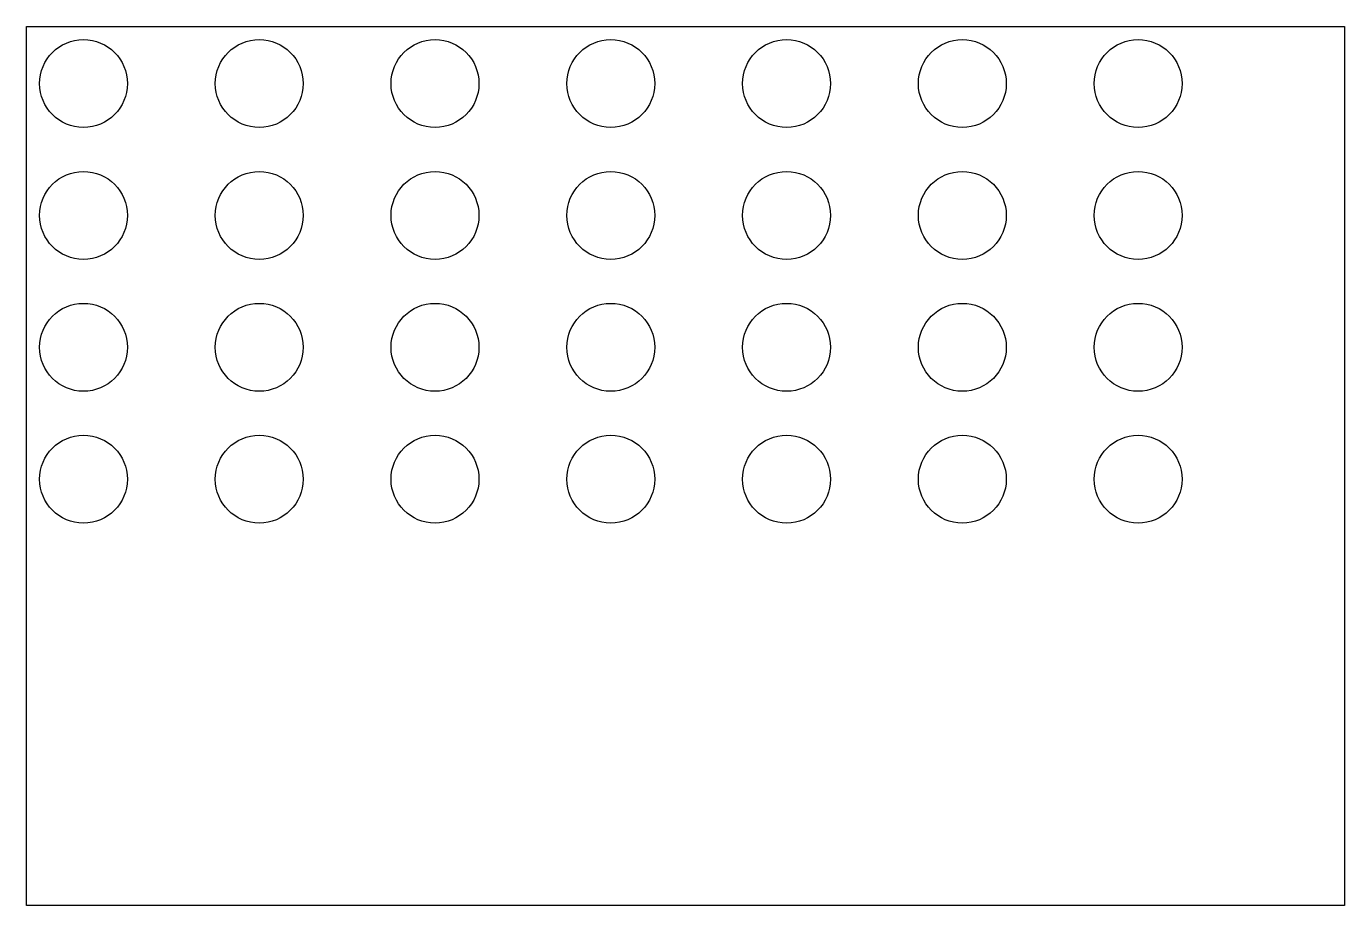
# Model space of a CAD drawing. Header units: millimetres. Extents: x -15 to 15, y -10 to 10.
import ezdxf

# ---------------------------------------------------------------- set-up
doc = ezdxf.new("R2010")
doc.units = ezdxf.units.MM
doc.layers.add('Sketch', color=7, linetype='CONTINUOUS')

msp = doc.modelspace()

# ---------------------------------------------------------------- linework, layer by layer
at = {"layer": 'Sketch'}
for p, q in [((-15, -10), (-15, 10)), ((-15, 10), (15, 10)), ((15, 10), (15, -10)), ((15, -10), (-15, -10))]:
    msp.add_line(p, q, dxfattribs=at)
for centre in [(-13.7, 8.7), (-9.7, 8.7), (-5.7, 8.7), (-1.7, 8.7), (2.3, 8.7), (6.3, 8.7), (10.3, 8.7), (-13.7, 5.7), (-9.7, 5.7), (-5.7, 5.7), (-1.7, 5.7), (2.3, 5.7), (6.3, 5.7), (10.3, 5.7), (-13.7, 2.7), (-9.7, 2.7), (-5.7, 2.7), (-1.7, 2.7), (2.3, 2.7), (6.3, 2.7), (10.3, 2.7), (-13.7, -0.3), (-9.7, -0.3), (-5.7, -0.3), (-1.7, -0.3), (2.3, -0.3), (6.3, -0.3), (10.3, -0.3)]:
    msp.add_circle(centre, 1, dxfattribs=at)

doc.saveas('drawing.dxf')
